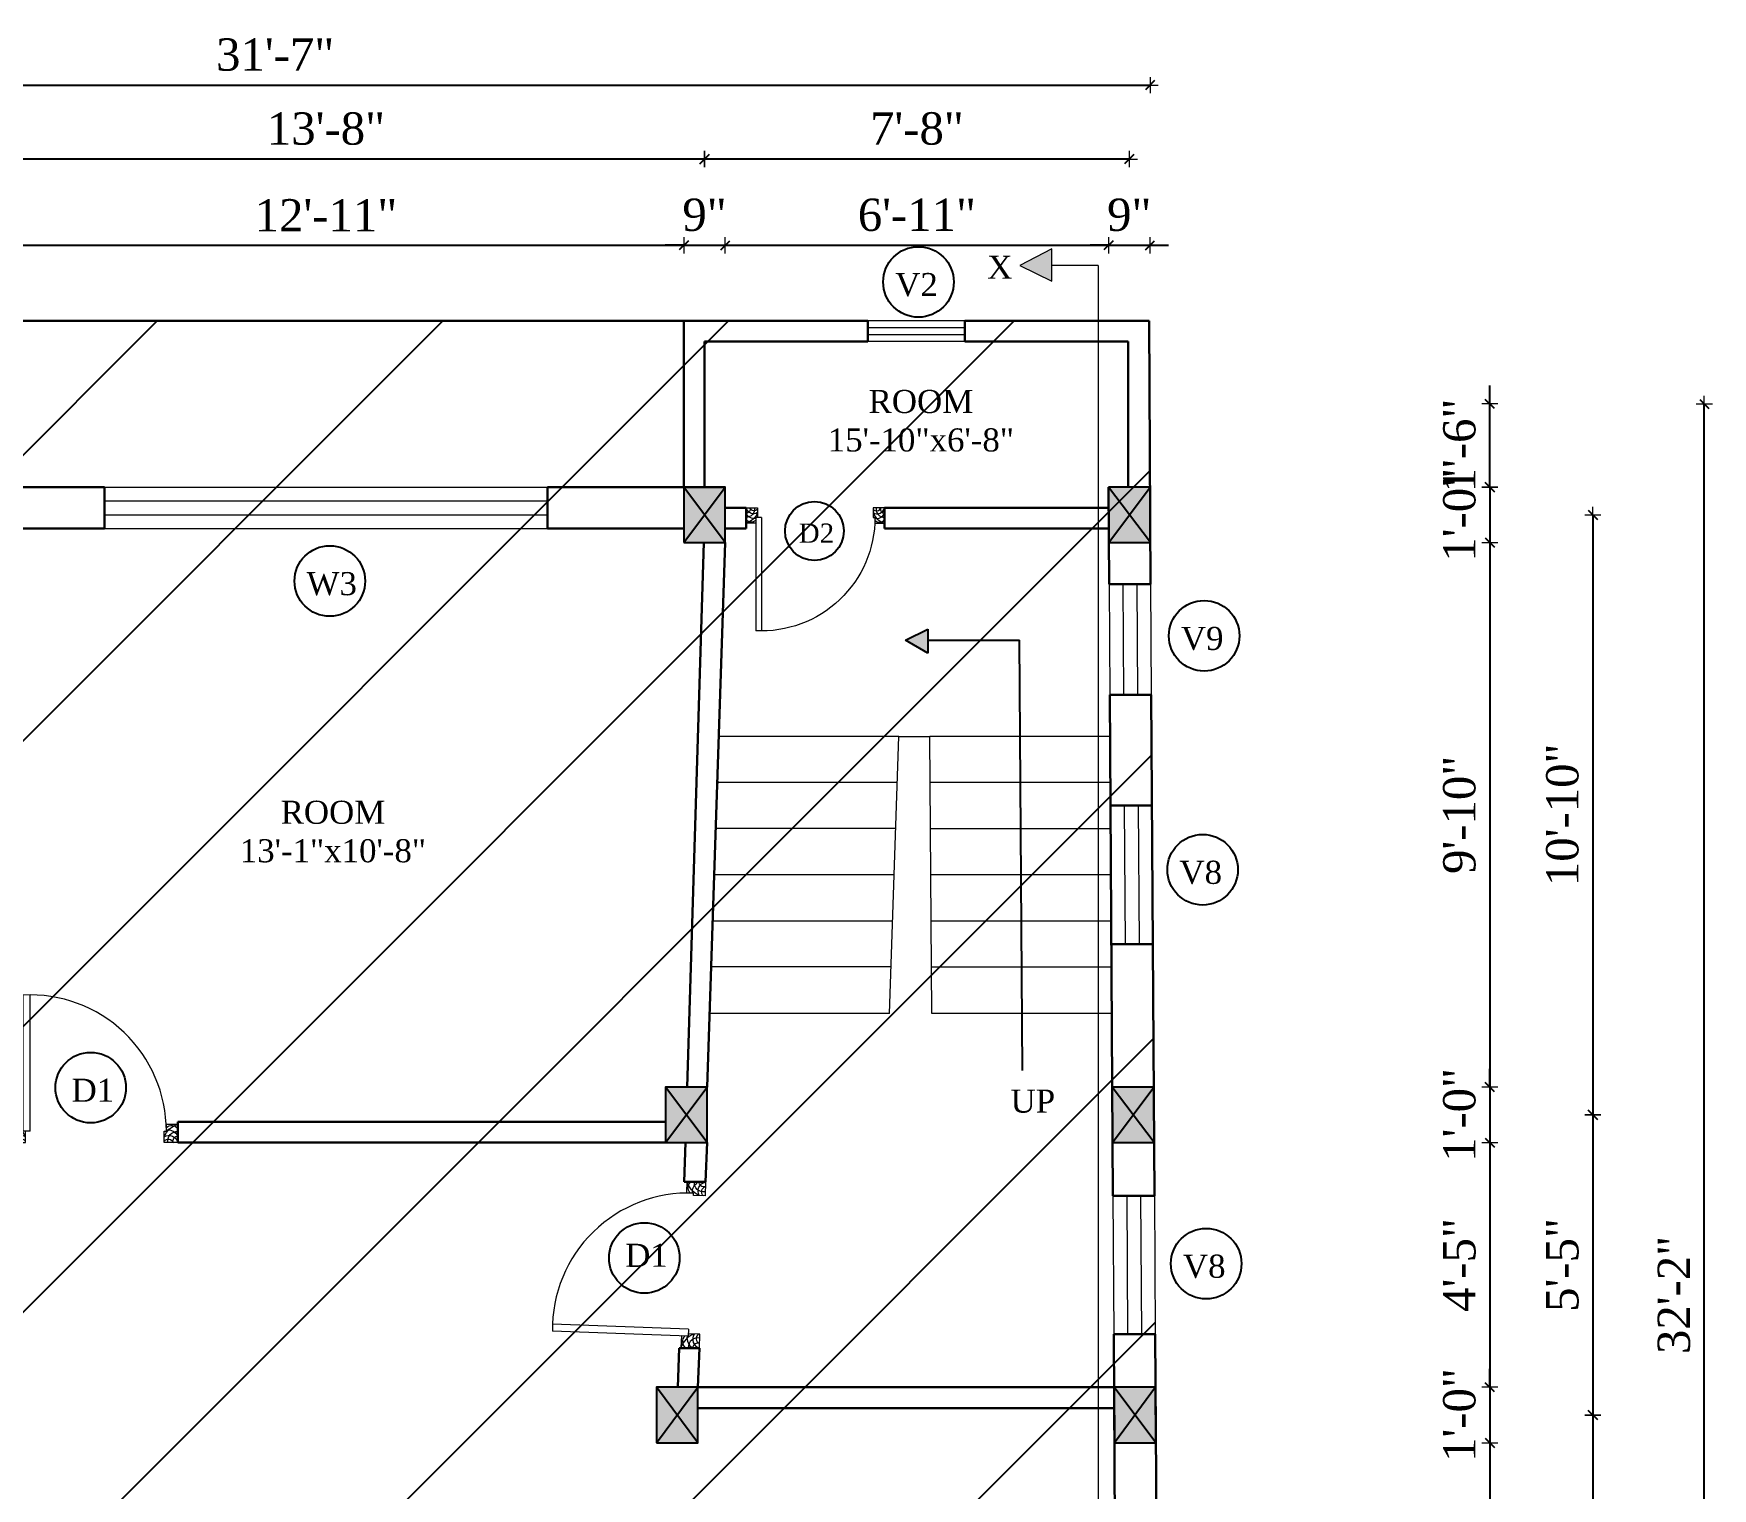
# Model space of a CAD drawing. Header units: inches. Extents: x 4069 to 291496, y -47643 to 12535.
# Drawn here: x 111641.9 to 112005.5, y -26898.3 to -26583.2 of the extents above; entities that cross this region are included whole.
import ezdxf

# ---------------------------------------------------------------- set-up
doc = ezdxf.new("R2010")
doc.units = ezdxf.units.IN
doc.header["$LTSCALE"] = 5
doc.header["$MEASUREMENT"] = 0
for name, color, linetype, lineweight in [('A-WALL', 7, 'Continuous', 9), ('Dimension', 7, 'Continuous', 18), ('DOOR', 62, 'Continuous', 0), ('Dw', 2, 'Continuous', 18), ('tefriş', 30, 'Continuous', 9)]:
    doc.layers.add(name, color=color, linetype=linetype, lineweight=lineweight)
doc.layers.add('dim line', color=7, linetype='Continuous', lineweight=15, true_color=0xfab2b2)
doc.layers.add('TEXT', color=6, linetype='Continuous')
doc.layers.add('WALL', color=7, linetype='Continuous')
doc.styles.add('ordinary', font='times.ttf')
doc.dimstyles.new('Copy of 96', dxfattribs={"dimtxt": 7, "dimasz": 4, "dimexe": 0.5, "dimexo": 0.5, "dimgap": 3, "dimtad": 1, "dimdec": 1, "dimzin": 11, "dimdsep": 46, "dimlunit": 4, "dimtxsty": 'ordinary', "dimblk": 'OBLIQUE', "dimcen": 0.09, "dimse1": 1, "dimse2": 1, "dimclrt": 6, "dimazin": 0, "dimtfac": 1, "dimtdec": 1, "dimtix": 1, "dimtmove": 2, "dimatfit": 3, "dimldrblk": 'leader', "dimfxl": 0.5, "dimfxlon": 1, "dimtolj": 1, "dimtzin": 0, "dimarcsym": 0})

# ---------------------------------------------------------------- blocks, each defined once
blk = doc.blocks.new('C1a')
at = {"color": 1, "ltscale": 5}
for p, q in [((18657.75, 4625.76), (18648.75, 4625.76)), ((18648.75, 4625.76), (18648.82, 4613.76)), ((18657.82, 4613.76), (18657.75, 4625.76)), ((18648.82, 4613.76), (18657.82, 4613.76))]:
    blk.add_line(p, q, dxfattribs=at)
blk = doc.blocks.new('A$C27B36B59')
at = {"layer": 'DOOR'}
for p, q in [((0, 4), (0, 0)), ((2.5, 4), (0, 4)), ((2.5, 2.5), (2.5, 4)), ((0, 0), (3, 0)), ((3, 2.5), (2.5, 2.5)), ((3, 0), (3, 2.5))]:
    blk.add_line(p, q, dxfattribs=at)
for centre, radius, start, end in [((-1.4, -0.54), 4.75, 22.1411, 72.838), ((1.34, 2.09), 1.64, 45.138, 144.8948), ((2.21, 0.3), 2.49, 83.3149, 152.658), ((0.13, 0.37), 2.05, 349.4875, 93.6805), ((1.96, -0.47), 2.01, 58.7447, 166.495), ((-0.06, 0.32), 1.13, 343.542, 86.947), ((2.08, -0.4), 1.17, 38.2816, 160.1519)]:
    blk.add_arc(centre, radius, start, end, dxfattribs=at)
blk = doc.blocks.new('D2')
at = {"layer": 'DOOR'}
for p, q in [((74473.95, 24047.59), (74473.95, 24018.09)), ((74473.95, 24047.59), (74475.45, 24047.59)), ((74475.45, 24047.59), (74475.45, 24018.13))]:
    blk.add_line(p, q, dxfattribs=at)
blk.add_arc((74473.95, 24047.59), 29.5, 180, 272.9146, dxfattribs=at)
at = {"layer": 'DOOR', "xscale": -1, "rotation": 180}
blk.add_blockref('A$C27B36B59', (74441.95, 24050.09), dxfattribs=at)
at = {"layer": 'DOOR', "rotation": 180}
blk.add_blockref('A$C27B36B59', (74477.95, 24050.09), dxfattribs=at)
blk = doc.blocks.new('x-x')
at = {"ltscale": 5}
for points in [[(11364.03, -701.52), (11364.03, -694.51), (11357.15, -698.09)], [(11364.03, -1135.52), (11364.03, -1128.51), (11357.15, -1132.09)]]:
    blk.add_hatch(color=256, dxfattribs=at).paths.add_polyline_path(points)
for p, q in [((11364.03, -694.51), (11357.15, -698.09)), ((11364.03, -701.52), (11364.03, -694.51)), ((11357.15, -698.09), (11364.03, -701.52)), ((11374.13, -698.09), (11364.03, -698.09)), ((11374.13, -698.09), (11374.13, -1132.09)), ((11364.03, -1128.51), (11357.15, -1132.09)), ((11364.03, -1135.52), (11364.03, -1128.51)), ((11357.15, -1132.09), (11364.03, -1135.52)), ((11374.13, -1132.09), (11364.03, -1132.09))]:
    blk.add_line(p, q, dxfattribs=at)
at = {"layer": 'A-WALL', "color": 1, "ltscale": 5}
blk.add_line((11374.13, -1120.09), (11374.13, -1132.09), dxfattribs=at)
at = {"layer": 'TEXT', "style": 'ordinary'}
for p in [(11350.08, -700.97), (11350.08, -1134.1)]:
    blk.add_text('X', height=5, dxfattribs=at).set_placement(p)
blk = doc.blocks.new('oblique')
at = {"color": 0, "lineweight": -2}
blk.add_line((0.25, 0.25), (-0.25, -0.25), dxfattribs=at)
at = {"layer": 'dim line', "lineweight": 9}
for p, q in [((-0.4375, 0), (0.4375, 0)), ((0, 0.4375), (0, -0.4375))]:
    blk.add_line(p, q, dxfattribs=at)
blk = doc.blocks.new('*D3075')
at = {"layer": 'A-WALL', "color": 0, "lineweight": -2, "ltscale": 50, "transparency": 16777216}
blk.add_line((111627.72, -26629.02), (111782.72, -26629.02), dxfattribs=at)
at = {"layer": 'Defpoints', "color": 0, "ltscale": 50, "transparency": 16777216}
for p in [(111782.72, -26629.02), (111627.72, -26681.39), (111782.72, -26681.39)]:
    blk.add_point(p, dxfattribs=at)
at = {"layer": 'A-WALL', "color": 0, "lineweight": -2, "ltscale": 50, "transparency": 16777216, "xscale": 4, "yscale": 4, "zscale": 4, "rotation": 180}
blk.add_blockref('oblique', (111627.72, -26629.02), dxfattribs=at)
at = {"layer": 'A-WALL', "color": 0, "lineweight": -2, "ltscale": 50, "transparency": 16777216, "xscale": 4, "yscale": 4, "zscale": 4}
blk.add_blockref('oblique', (111782.72, -26629.02), dxfattribs=at)
at = {"layer": 'A-WALL', "color": 6, "ltscale": 50, "transparency": 16777216, "insert": (111705.22, -26622.52), "char_height": 7, "attachment_point": 5, "style": 'ordinary'}
blk.add_mtext('\\A1;12\'-11"', dxfattribs=at)
blk = doc.blocks.new('_OBLIQUE')
at = {"color": 0, "linetype": 'ByBlock'}
blk.add_line((-0.5, -0.5), (0.5, 0.5), dxfattribs=at)
blk = doc.blocks.new('leader')
at = {"layer": 'Dimension'}
for p, q in [((0, -4.328), (0, 4.328)), ((-4.424, 0), (4.424, 0))]:
    blk.add_line(p, q, dxfattribs=at)
blk = doc.blocks.new('*D3076')
at = {"layer": 'A-WALL', "color": 0, "lineweight": -2, "ltscale": 50, "transparency": 16777216}
for p, q in [((111782.72, -26629.02), (111778.72, -26629.02)), ((111782.72, -26629.02), (111791.72, -26629.02)), ((111791.72, -26629.02), (111795.72, -26629.02))]:
    blk.add_line(p, q, dxfattribs=at)
at = {"layer": 'Defpoints', "color": 0, "ltscale": 50, "transparency": 16777216}
for p in [(111791.72, -26629.02), (111782.72, -26681.39), (111791.72, -26681.39)]:
    blk.add_point(p, dxfattribs=at)
at = {"layer": 'A-WALL', "color": 0, "lineweight": -2, "ltscale": 50, "transparency": 16777216, "xscale": 4, "yscale": 4, "zscale": 4}
blk.add_blockref('oblique', (111782.72, -26629.02), dxfattribs=at)
at = {"layer": 'A-WALL', "color": 0, "lineweight": -2, "ltscale": 50, "transparency": 16777216, "xscale": 4, "yscale": 4, "zscale": 4, "rotation": 180}
blk.add_blockref('oblique', (111791.72, -26629.02), dxfattribs=at)
at = {"layer": 'A-WALL', "color": 6, "ltscale": 50, "transparency": 16777216, "insert": (111787.22, -26622.45), "char_height": 7, "attachment_point": 5, "style": 'ordinary'}
blk.add_mtext('\\A1;9"', dxfattribs=at)
blk = doc.blocks.new('*D3077')
at = {"layer": 'A-WALL', "color": 0, "lineweight": -2, "ltscale": 50, "transparency": 16777216}
blk.add_line((111791.72, -26629.02), (111874.72, -26629.02), dxfattribs=at)
at = {"layer": 'Defpoints', "color": 0, "ltscale": 50, "transparency": 16777216}
for p in [(111874.72, -26629.02), (111791.72, -26681.39), (111874.72, -26681.39)]:
    blk.add_point(p, dxfattribs=at)
at = {"layer": 'A-WALL', "color": 0, "lineweight": -2, "ltscale": 50, "transparency": 16777216, "xscale": 4, "yscale": 4, "zscale": 4, "rotation": 180}
blk.add_blockref('oblique', (111791.72, -26629.02), dxfattribs=at)
at = {"layer": 'A-WALL', "color": 0, "lineweight": -2, "ltscale": 50, "transparency": 16777216, "xscale": 4, "yscale": 4, "zscale": 4}
blk.add_blockref('oblique', (111874.72, -26629.02), dxfattribs=at)
at = {"layer": 'A-WALL', "color": 6, "ltscale": 50, "transparency": 16777216, "insert": (111833.22, -26622.46), "char_height": 7, "attachment_point": 5, "style": 'ordinary'}
blk.add_mtext('\\A1;6\'-11"', dxfattribs=at)
blk = doc.blocks.new('*D3078')
at = {"layer": 'A-WALL', "color": 0, "lineweight": -2, "ltscale": 50, "transparency": 16777216}
for p, q in [((111874.72, -26629.02), (111870.72, -26629.02)), ((111874.72, -26629.02), (111883.72, -26629.02)), ((111883.72, -26629.02), (111887.72, -26629.02))]:
    blk.add_line(p, q, dxfattribs=at)
at = {"layer": 'Defpoints', "color": 0, "ltscale": 50, "transparency": 16777216}
for p in [(111883.72, -26629.02), (111874.72, -26681.39), (111883.72, -26681.39)]:
    blk.add_point(p, dxfattribs=at)
at = {"layer": 'A-WALL', "color": 0, "lineweight": -2, "ltscale": 50, "transparency": 16777216, "xscale": 4, "yscale": 4, "zscale": 4}
blk.add_blockref('oblique', (111874.72, -26629.02), dxfattribs=at)
at = {"layer": 'A-WALL', "color": 0, "lineweight": -2, "ltscale": 50, "transparency": 16777216, "xscale": 4, "yscale": 4, "zscale": 4, "rotation": 180}
blk.add_blockref('oblique', (111883.72, -26629.02), dxfattribs=at)
at = {"layer": 'A-WALL', "color": 6, "ltscale": 50, "transparency": 16777216, "insert": (111879.22, -26622.45), "char_height": 7, "attachment_point": 5, "style": 'ordinary'}
blk.add_mtext('\\A1;9"', dxfattribs=at)
blk = doc.blocks.new('*D3079')
at = {"layer": 'A-WALL', "color": 0, "lineweight": -2, "ltscale": 50, "transparency": 16777216}
blk.add_line((111879.22, -26610.34), (111787.22, -26610.34), dxfattribs=at)
at = {"layer": 'Defpoints', "color": 0, "ltscale": 50, "transparency": 16777216}
for p in [(111787.22, -26610.34), (111787.22, -26681.39), (111879.22, -26681.39)]:
    blk.add_point(p, dxfattribs=at)
at = {"layer": 'A-WALL', "color": 0, "lineweight": -2, "ltscale": 50, "transparency": 16777216, "xscale": 4, "yscale": 4, "zscale": 4, "rotation": 180}
blk.add_blockref('oblique', (111787.22, -26610.34), dxfattribs=at)
at = {"layer": 'A-WALL', "color": 0, "lineweight": -2, "ltscale": 50, "transparency": 16777216, "xscale": 4, "yscale": 4, "zscale": 4}
blk.add_blockref('oblique', (111879.22, -26610.34), dxfattribs=at)
at = {"layer": 'A-WALL', "color": 6, "ltscale": 50, "transparency": 16777216, "insert": (111833.22, -26603.77), "char_height": 7, "attachment_point": 5, "style": 'ordinary'}
blk.add_mtext('\\A1;7\'-8"', dxfattribs=at)
blk = doc.blocks.new('*D3080')
at = {"layer": 'A-WALL', "color": 0, "lineweight": -2, "ltscale": 50, "transparency": 16777216}
blk.add_line((111787.22, -26610.34), (111623.22, -26610.34), dxfattribs=at)
at = {"layer": 'Defpoints', "color": 0, "ltscale": 50, "transparency": 16777216}
for p in [(111623.22, -26610.34), (111623.22, -26681.39), (111787.22, -26681.39)]:
    blk.add_point(p, dxfattribs=at)
at = {"layer": 'A-WALL', "color": 0, "lineweight": -2, "ltscale": 50, "transparency": 16777216, "xscale": 4, "yscale": 4, "zscale": 4, "rotation": 180}
blk.add_blockref('oblique', (111623.22, -26610.34), dxfattribs=at)
at = {"layer": 'A-WALL', "color": 0, "lineweight": -2, "ltscale": 50, "transparency": 16777216, "xscale": 4, "yscale": 4, "zscale": 4}
blk.add_blockref('oblique', (111787.22, -26610.34), dxfattribs=at)
at = {"layer": 'A-WALL', "color": 6, "ltscale": 50, "transparency": 16777216, "insert": (111705.22, -26603.78), "char_height": 7, "attachment_point": 5, "style": 'ordinary'}
blk.add_mtext('\\A1;13\'-8"', dxfattribs=at)
blk = doc.blocks.new('*D3082')
at = {"layer": 'A-WALL', "color": 0, "lineweight": -2, "ltscale": 50, "transparency": 16777216}
blk.add_line((111504.72, -26594.33), (111883.72, -26594.33), dxfattribs=at)
at = {"layer": 'Defpoints', "color": 0, "ltscale": 50, "transparency": 16777216}
for p in [(111883.72, -26594.33), (111504.72, -26681.39), (111883.72, -26681.39)]:
    blk.add_point(p, dxfattribs=at)
at = {"layer": 'A-WALL', "color": 0, "lineweight": -2, "ltscale": 50, "transparency": 16777216, "xscale": 4, "yscale": 4, "zscale": 4, "rotation": 180}
blk.add_blockref('oblique', (111504.72, -26594.33), dxfattribs=at)
at = {"layer": 'A-WALL', "color": 0, "lineweight": -2, "ltscale": 50, "transparency": 16777216, "xscale": 4, "yscale": 4, "zscale": 4}
blk.add_blockref('oblique', (111883.72, -26594.33), dxfattribs=at)
at = {"layer": 'A-WALL', "color": 6, "ltscale": 50, "transparency": 16777216, "insert": (111694.22, -26587.75), "char_height": 7, "attachment_point": 5, "style": 'ordinary'}
blk.add_mtext('\\A1;31\'-7"', dxfattribs=at)
blk = doc.blocks.new('*D3092')
at = {"layer": 'A-WALL', "color": 0, "lineweight": -2, "ltscale": 50, "transparency": 16777216}
for p, q in [((111957.32, -26681.39), (111957.32, -26677.39)), ((111957.32, -26681.39), (111957.32, -26693.39)), ((111957.32, -26693.39), (111957.32, -26697.39))]:
    blk.add_line(p, q, dxfattribs=at)
at = {"layer": 'Defpoints', "color": 0, "ltscale": 50, "transparency": 16777216}
for p in [(111883.72, -26681.39), (111883.79, -26693.39), (111957.32, -26693.39)]:
    blk.add_point(p, dxfattribs=at)
at = {"layer": 'A-WALL', "color": 0, "lineweight": -2, "ltscale": 50, "transparency": 16777216, "xscale": 4, "yscale": 4, "zscale": 4}
for p, rotation in [((111957.32, -26681.39), 270), ((111957.32, -26693.39), 90)]:
    blk.add_blockref('oblique', p, dxfattribs=dict(at, rotation=rotation))
at = {"layer": 'A-WALL', "color": 6, "ltscale": 50, "transparency": 16777216, "insert": (111950.76, -26687.39), "char_height": 7, "attachment_point": 5, "rotation": 90, "style": 'ordinary'}
blk.add_mtext('\\A1;1\'-0"', dxfattribs=at)
blk = doc.blocks.new('*D3093')
at = {"layer": 'A-WALL', "color": 0, "lineweight": -2, "ltscale": 50, "transparency": 16777216}
blk.add_line((111957.32, -26693.39), (111957.32, -26811.39), dxfattribs=at)
at = {"layer": 'Defpoints', "color": 0, "ltscale": 50, "transparency": 16777216}
for p in [(111883.79, -26693.39), (111884.52, -26811.39), (111957.32, -26811.39)]:
    blk.add_point(p, dxfattribs=at)
at = {"layer": 'A-WALL', "color": 0, "lineweight": -2, "ltscale": 50, "transparency": 16777216, "xscale": 4, "yscale": 4, "zscale": 4}
for p, rotation in [((111957.32, -26693.39), 90), ((111957.32, -26811.39), 270)]:
    blk.add_blockref('oblique', p, dxfattribs=dict(at, rotation=rotation))
at = {"layer": 'A-WALL', "color": 6, "ltscale": 50, "transparency": 16777216, "insert": (111950.75, -26752.39), "char_height": 7, "attachment_point": 5, "rotation": 90, "style": 'ordinary'}
blk.add_mtext('\\A1;9\'-10"', dxfattribs=at)
blk = doc.blocks.new('*D3094')
at = {"layer": 'A-WALL', "color": 0, "lineweight": -2, "ltscale": 50, "transparency": 16777216}
for p, q in [((111957.32, -26811.39), (111957.32, -26807.39)), ((111957.32, -26811.39), (111957.32, -26823.39)), ((111957.32, -26823.39), (111957.32, -26827.39))]:
    blk.add_line(p, q, dxfattribs=at)
at = {"layer": 'Defpoints', "color": 0, "ltscale": 50, "transparency": 16777216}
for p in [(111884.52, -26811.39), (111884.59, -26823.39), (111957.32, -26823.39)]:
    blk.add_point(p, dxfattribs=at)
at = {"layer": 'A-WALL', "color": 0, "lineweight": -2, "ltscale": 50, "transparency": 16777216, "xscale": 4, "yscale": 4, "zscale": 4}
for p, rotation in [((111957.32, -26811.39), 270), ((111957.32, -26823.39), 90)]:
    blk.add_blockref('oblique', p, dxfattribs=dict(at, rotation=rotation))
at = {"layer": 'A-WALL', "color": 6, "ltscale": 50, "transparency": 16777216, "insert": (111950.76, -26817.39), "char_height": 7, "attachment_point": 5, "rotation": 90, "style": 'ordinary'}
blk.add_mtext('\\A1;1\'-0"', dxfattribs=at)
blk = doc.blocks.new('*D3095')
at = {"layer": 'A-WALL', "color": 0, "lineweight": -2, "ltscale": 50, "transparency": 16777216}
blk.add_line((111957.32, -26823.39), (111957.32, -26876.39), dxfattribs=at)
at = {"layer": 'Defpoints', "color": 0, "ltscale": 50, "transparency": 16777216}
for p in [(111884.59, -26823.39), (111884.92, -26876.39), (111957.32, -26876.39)]:
    blk.add_point(p, dxfattribs=at)
at = {"layer": 'A-WALL', "color": 0, "lineweight": -2, "ltscale": 50, "transparency": 16777216, "xscale": 4, "yscale": 4, "zscale": 4}
for p, rotation in [((111957.32, -26823.39), 90), ((111957.32, -26876.39), 270)]:
    blk.add_blockref('oblique', p, dxfattribs=dict(at, rotation=rotation))
at = {"layer": 'A-WALL', "color": 6, "ltscale": 50, "transparency": 16777216, "insert": (111950.76, -26849.89), "char_height": 7, "attachment_point": 5, "rotation": 90, "style": 'ordinary'}
blk.add_mtext('\\A1;4\'-5"', dxfattribs=at)
blk = doc.blocks.new('*D3096')
at = {"layer": 'A-WALL', "color": 0, "lineweight": -2, "ltscale": 50, "transparency": 16777216}
for p, q in [((111957.32, -26876.39), (111957.32, -26872.39)), ((111957.32, -26876.39), (111957.32, -26888.39)), ((111957.32, -26888.39), (111957.32, -26892.39))]:
    blk.add_line(p, q, dxfattribs=at)
at = {"layer": 'Defpoints', "color": 0, "ltscale": 50, "transparency": 16777216}
for p in [(111884.92, -26876.39), (111884.99, -26888.39), (111957.32, -26888.39)]:
    blk.add_point(p, dxfattribs=at)
at = {"layer": 'A-WALL', "color": 0, "lineweight": -2, "ltscale": 50, "transparency": 16777216, "xscale": 4, "yscale": 4, "zscale": 4}
for p, rotation in [((111957.32, -26876.39), 270), ((111957.32, -26888.39), 90)]:
    blk.add_blockref('oblique', p, dxfattribs=dict(at, rotation=rotation))
at = {"layer": 'A-WALL', "color": 6, "ltscale": 50, "transparency": 16777216, "insert": (111950.76, -26882.39), "char_height": 7, "attachment_point": 5, "rotation": 90, "style": 'ordinary'}
blk.add_mtext('\\A1;1\'-0"', dxfattribs=at)
blk = doc.blocks.new('*D3097')
at = {"layer": 'A-WALL', "color": 0, "lineweight": -2, "ltscale": 50, "transparency": 16777216}
blk.add_line((111957.32, -26888.39), (111957.32, -27007.39), dxfattribs=at)
at = {"layer": 'Defpoints', "color": 0, "ltscale": 50, "transparency": 16777216}
for p in [(111884.99, -26888.39), (111885.73, -27007.39), (111957.32, -27007.39)]:
    blk.add_point(p, dxfattribs=at)
at = {"layer": 'A-WALL', "color": 0, "lineweight": -2, "ltscale": 50, "transparency": 16777216, "xscale": 4, "yscale": 4, "zscale": 4}
for p, rotation in [((111957.32, -26888.39), 90), ((111957.32, -27007.39), 270)]:
    blk.add_blockref('oblique', p, dxfattribs=dict(at, rotation=rotation))
at = {"layer": 'A-WALL', "color": 6, "ltscale": 50, "transparency": 16777216, "insert": (111950.75, -26947.89), "char_height": 7, "attachment_point": 5, "rotation": 90, "style": 'ordinary'}
blk.add_mtext('\\A1;9\'-11"', dxfattribs=at)
blk = doc.blocks.new('*D3099')
at = {"layer": 'A-WALL', "color": 0, "lineweight": -2, "ltscale": 50, "transparency": 16777216}
blk.add_line((111979.63, -26687.39), (111979.63, -26817.39), dxfattribs=at)
at = {"layer": 'Defpoints', "color": 0, "ltscale": 50, "transparency": 16777216}
for p in [(111883.76, -26687.39), (111884.56, -26817.39), (111979.63, -26817.39)]:
    blk.add_point(p, dxfattribs=at)
at = {"layer": 'A-WALL', "color": 0, "lineweight": -2, "ltscale": 50, "transparency": 16777216, "xscale": 4, "yscale": 4, "zscale": 4}
for p, rotation in [((111979.63, -26687.39), 90), ((111979.63, -26817.39), 270)]:
    blk.add_blockref('oblique', p, dxfattribs=dict(at, rotation=rotation))
at = {"layer": 'A-WALL', "color": 6, "ltscale": 50, "transparency": 16777216, "insert": (111973.07, -26752.39), "char_height": 7, "attachment_point": 5, "rotation": 90, "style": 'ordinary'}
blk.add_mtext('\\A1;10\'-10"', dxfattribs=at)
blk = doc.blocks.new('*D3100')
at = {"layer": 'A-WALL', "color": 0, "lineweight": -2, "ltscale": 50, "transparency": 16777216}
blk.add_line((111979.63, -26817.39), (111979.63, -26882.39), dxfattribs=at)
at = {"layer": 'Defpoints', "color": 0, "ltscale": 50, "transparency": 16777216}
for p in [(111884.56, -26817.39), (111884.96, -26882.39), (111979.63, -26882.39)]:
    blk.add_point(p, dxfattribs=at)
at = {"layer": 'A-WALL', "color": 0, "lineweight": -2, "ltscale": 50, "transparency": 16777216, "xscale": 4, "yscale": 4, "zscale": 4}
for p, rotation in [((111979.63, -26817.39), 90), ((111979.63, -26882.39), 270)]:
    blk.add_blockref('oblique', p, dxfattribs=dict(at, rotation=rotation))
at = {"layer": 'A-WALL', "color": 6, "ltscale": 50, "transparency": 16777216, "insert": (111973.07, -26849.89), "char_height": 7, "attachment_point": 5, "rotation": 90, "style": 'ordinary'}
blk.add_mtext('\\A1;5\'-5"', dxfattribs=at)
blk = doc.blocks.new('*D3101')
at = {"layer": 'A-WALL', "color": 0, "lineweight": -2, "ltscale": 50, "transparency": 16777216}
blk.add_line((111979.63, -26882.39), (111979.63, -27013.39), dxfattribs=at)
at = {"layer": 'Defpoints', "color": 0, "ltscale": 50, "transparency": 16777216}
for p in [(111884.96, -26882.39), (111885.76, -27013.39), (111979.63, -27013.39)]:
    blk.add_point(p, dxfattribs=at)
at = {"layer": 'A-WALL', "color": 0, "lineweight": -2, "ltscale": 50, "transparency": 16777216, "xscale": 4, "yscale": 4, "zscale": 4}
for p, rotation in [((111979.63, -26882.39), 90), ((111979.63, -27013.39), 270)]:
    blk.add_blockref('oblique', p, dxfattribs=dict(at, rotation=rotation))
at = {"layer": 'A-WALL', "color": 6, "ltscale": 50, "transparency": 16777216, "insert": (111973.07, -26947.89), "char_height": 7, "attachment_point": 5, "rotation": 90, "style": 'ordinary'}
blk.add_mtext('\\A1;10\'-11"', dxfattribs=at)
blk = doc.blocks.new('*D3102')
at = {"layer": 'A-WALL', "color": 0, "lineweight": -2, "ltscale": 50, "transparency": 16777216}
blk.add_line((112003.78, -27049.39), (112003.78, -26663.39), dxfattribs=at)
at = {"layer": 'Defpoints', "color": 0, "ltscale": 50, "transparency": 16777216}
for p in [(111883.61, -26663.39), (112003.78, -26663.39), (111885.98, -27049.39)]:
    blk.add_point(p, dxfattribs=at)
at = {"layer": 'A-WALL', "color": 0, "lineweight": -2, "ltscale": 50, "transparency": 16777216, "xscale": 4, "yscale": 4, "zscale": 4}
for p, rotation in [((112003.78, -26663.39), 90), ((112003.78, -27049.39), 270)]:
    blk.add_blockref('oblique', p, dxfattribs=dict(at, rotation=rotation))
at = {"layer": 'A-WALL', "color": 6, "ltscale": 50, "transparency": 16777216, "insert": (111997.22, -26856.39), "char_height": 7, "attachment_point": 5, "rotation": 90, "style": 'ordinary'}
blk.add_mtext('\\A1;32\'-2"', dxfattribs=at)
blk = doc.blocks.new('*D3104')
at = {"layer": 'A-WALL', "color": 0, "lineweight": -2, "ltscale": 50, "transparency": 16777216}
for p, q in [((111957.32, -26663.39), (111957.32, -26659.39)), ((111957.32, -26681.39), (111957.32, -26663.39)), ((111957.32, -26681.39), (111957.32, -26685.39))]:
    blk.add_line(p, q, dxfattribs=at)
at = {"layer": 'Defpoints', "color": 0, "ltscale": 50, "transparency": 16777216}
for p in [(111883.72, -26663.39), (111957.32, -26663.39), (111883.72, -26681.39)]:
    blk.add_point(p, dxfattribs=at)
at = {"layer": 'A-WALL', "color": 0, "lineweight": -2, "ltscale": 50, "transparency": 16777216, "xscale": 4, "yscale": 4, "zscale": 4}
for p, rotation in [((111957.32, -26663.39), 270), ((111957.32, -26681.39), 90)]:
    blk.add_blockref('oblique', p, dxfattribs=dict(at, rotation=rotation))
at = {"layer": 'A-WALL', "color": 6, "ltscale": 50, "transparency": 16777216, "insert": (111950.76, -26672.39), "char_height": 7, "attachment_point": 5, "rotation": 90, "style": 'ordinary'}
blk.add_mtext('\\A1;1\'-6"', dxfattribs=at)

msp = doc.modelspace()

# ---------------------------------------------------------------- hatches: boundary and pattern name
at = {"layer": 'WALL', "linetype": 'ByBlock', "ltscale": 5, "true_color": 0xf8991e}
h = msp.add_hatch(dxfattribs=at)
h.set_pattern_fill('ANSI31', color=30, scale=350)
h.set_pattern_definition([(45, (104858.308, -23741.887), (-30.93592, 30.93592), [])])
h.paths.add_polyline_path([(111292.35851, -27055.39117), (111525.16223, -26645.39117), (111883.61022, -26645.39117), (111885.20936, -26923.39117), (111933.79982, -26923.39117), (111933.79982, -27013.39117), (111885.79982, -27013.39117), (111886.02123, -27055.39117)])
h = msp.add_hatch(color=30, dxfattribs=at)
h.dxf.hatch_style = 1
h.paths.add_polyline_path([(111787.22084, -26687.39117), (111782.72084, -26693.39117), (111791.72084, -26693.39117)])
h.paths.add_polyline_path([(111791.72084, -26693.39117), (111791.72084, -26681.39117), (111787.22084, -26687.39117)])
h.paths.add_polyline_path([(111787.22084, -26687.39117), (111791.72084, -26681.39117), (111782.72084, -26681.39117)])
h.paths.add_polyline_path([(111782.72084, -26681.39117), (111782.72084, -26693.39117), (111787.22084, -26687.39117)])
h = msp.add_hatch(color=30, dxfattribs=at)
h.dxf.hatch_style = 1
h.paths.add_polyline_path([(111883.79473, -26693.39117), (111879.25775, -26687.39117), (111874.79456, -26693.39117)])
h.paths.add_polyline_path([(111883.79473, -26693.39117), (111883.72093, -26681.39117), (111879.25775, -26687.39117)])
h.paths.add_polyline_path([(111883.72093, -26681.39117), (111874.72076, -26681.39117), (111879.25775, -26687.39117)])
h.paths.add_polyline_path([(111879.25775, -26687.39117), (111874.72076, -26681.39117), (111874.79456, -26693.39117)])
at = {"layer": 'WALL', "linetype": 'ByBlock', "ltscale": 5}
msp.add_hatch(color=2, dxfattribs=at).paths.add_polyline_path([(111830.75361, -26714.5562), (111835.61475, -26712.15362), (111835.61475, -26717.40186)])
at = {"layer": 'WALL', "linetype": 'ByBlock', "ltscale": 5, "true_color": 0xf8991e}
h = msp.add_hatch(color=30, dxfattribs=at)
h.dxf.hatch_style = 1
h.paths.add_polyline_path([(111783.26457, -26817.39117), (111778.76457, -26823.39117), (111787.76457, -26823.39117)])
h.paths.add_polyline_path([(111787.76457, -26823.39117), (111787.76457, -26811.39117), (111783.26457, -26817.39117)])
h.paths.add_polyline_path([(111783.26457, -26817.39117), (111787.76457, -26811.39117), (111778.76457, -26811.39117)])
h.paths.add_polyline_path([(111778.76457, -26811.39117), (111778.76457, -26823.39117), (111783.26457, -26817.39117)])
h = msp.add_hatch(color=30, dxfattribs=at)
h.dxf.hatch_style = 1
h.paths.add_polyline_path([(111884.59431, -26823.39117), (111880.05732, -26817.39117), (111875.59414, -26823.39117)])
h.paths.add_polyline_path([(111884.59431, -26823.39117), (111884.5205, -26811.39117), (111880.05732, -26817.39117)])
h.paths.add_polyline_path([(111884.5205, -26811.39117), (111875.52033, -26811.39117), (111880.05732, -26817.39117)])
h.paths.add_polyline_path([(111880.05732, -26817.39117), (111875.52033, -26811.39117), (111875.59414, -26823.39117)])
h = msp.add_hatch(color=30, dxfattribs=at)
h.dxf.hatch_style = 1
h.paths.add_polyline_path([(111781.28643, -26882.39117), (111776.78643, -26888.39117), (111785.78643, -26888.39117)])
h.paths.add_polyline_path([(111785.78643, -26888.39117), (111785.78643, -26876.39117), (111781.28643, -26882.39117)])
h.paths.add_polyline_path([(111781.28643, -26882.39117), (111785.78643, -26876.39117), (111776.78643, -26876.39117)])
h.paths.add_polyline_path([(111776.78643, -26876.39117), (111776.78643, -26888.39117), (111781.28643, -26882.39117)])
h = msp.add_hatch(color=30, dxfattribs=at)
h.dxf.hatch_style = 1
h.paths.add_polyline_path([(111884.99409, -26888.39117), (111880.4571, -26882.39117), (111875.99392, -26888.39117)])
h.paths.add_polyline_path([(111884.99409, -26888.39117), (111884.92029, -26876.39117), (111880.4571, -26882.39117)])
h.paths.add_polyline_path([(111884.92029, -26876.39117), (111875.92012, -26876.39117), (111880.4571, -26882.39117)])
h.paths.add_polyline_path([(111880.4571, -26882.39117), (111875.92012, -26876.39117), (111875.99392, -26888.39117)])

# ---------------------------------------------------------------- linework, layer by layer
at = {"color": 1, "ltscale": 5}
for p, q in [((111782.72084, -26693.39117), (111791.72084, -26681.39117)), ((111791.72084, -26693.39117), (111782.72084, -26681.39117)), ((111883.79473, -26693.39117), (111874.72076, -26681.39117)), ((111874.79456, -26693.39117), (111883.72093, -26681.39117)), ((111790.31268, -26745.3911), (111789.97778, -26745.37987)), ((111778.76457, -26823.39117), (111787.76457, -26811.39117)), ((111787.76457, -26823.39117), (111778.76457, -26811.39117)), ((111884.59431, -26823.39117), (111875.52033, -26811.39117)), ((111875.59414, -26823.39117), (111884.5205, -26811.39117)), ((111776.78643, -26888.39117), (111785.78643, -26876.39117)), ((111785.78643, -26888.39117), (111776.78643, -26876.39117)), ((111884.99409, -26888.39117), (111875.92012, -26876.39117)), ((111884.92029, -26876.39117), (111875.99392, -26888.39117))]:
    msp.add_line(p, q, dxfattribs=at)
at = {"layer": 'A-WALL', "lineweight": 30}
for p, q in [((111822.61018, -26645.39117), (111525.16223, -26645.39117)), ((111782.72084, -26681.39117), (111782.72084, -26645.39117)), ((111822.61018, -26649.89117), (111822.61018, -26645.39117)), ((111883.49951, -26645.39117), (111843.61018, -26645.39117)), ((111843.61018, -26649.89117), (111843.61018, -26645.39117)), ((111883.85009, -26702.39117), (111883.49951, -26645.39117)), ((111822.61018, -26649.89117), (111787.22084, -26649.89117)), ((111787.22084, -26681.39117), (111787.22084, -26649.89117)), ((111878.99951, -26649.89117), (111843.61018, -26649.89117)), ((111878.99951, -26649.89117), (111878.99951, -26681.39117)), ((111657.22084, -26681.39117), (111600.34055, -26681.39117)), ((111657.22084, -26690.39117), (111657.22084, -26681.39117)), ((111791.72084, -26681.39117), (111753.22084, -26681.39117)), ((111753.22084, -26690.39117), (111753.22084, -26681.39117)), ((111874.84992, -26702.39117), (111874.72076, -26681.39117)), ((111796.22084, -26685.89117), (111791.72084, -26685.89117)), ((111796.22084, -26685.89117), (111796.22084, -26690.39117)), ((111874.77611, -26685.89117), (111826.21964, -26685.89117)), ((111826.21964, -26685.89117), (111826.21964, -26690.39117)), ((111657.22084, -26690.39117), (111627.72084, -26690.39117)), ((111782.72084, -26690.39117), (111753.22084, -26690.39117)), ((111796.22084, -26690.39117), (111791.72084, -26690.39117)), ((111874.77611, -26690.39117), (111826.21964, -26690.39117)), ((111787.03825, -26693.39117), (111783.44717, -26811.39117)), ((111791.72084, -26693.39117), (111787.76457, -26811.39117)), ((111874.84992, -26702.39117), (111883.85009, -26702.39117)), ((111875.66487, -26834.89117), (111874.99753, -26726.39026)), ((111874.99753, -26726.39026), (111883.9977, -26726.39026)), ((111884.66504, -26834.89117), (111883.9977, -26726.39026)), ((111875.14515, -26750.39117), (111884.14532, -26750.39117)), ((111875.32966, -26780.39004), (111884.32983, -26780.39004)), ((111673.15107, -26818.89117), (111778.76457, -26818.89117)), ((111673.15107, -26823.39117), (111673.15107, -26818.89117)), ((111673.15107, -26823.39117), (111778.76457, -26823.39117)), ((111783.08197, -26823.39117), (111782.82329, -26831.89117)), ((111787.76457, -26823.39117), (111787.44732, -26831.89117)), ((111782.82329, -26831.89117), (111787.44732, -26831.89117)), ((111875.66487, -26834.89117), (111884.66504, -26834.89117)), ((111876.79964, -27019.39117), (111875.84938, -26864.89117)), ((111875.84938, -26864.89117), (111884.84955, -26864.89117)), ((111886.02123, -27055.39117), (111884.84955, -26864.89117)), ((111781.72771, -26867.89117), (111781.46903, -26876.39117)), ((111781.72771, -26867.89117), (111786.10368, -26867.89117)), ((111786.10368, -26867.89117), (111785.78643, -26876.39117)), ((111785.78643, -26876.39117), (111875.92012, -26876.39117)), ((111785.78643, -26880.89117), (111875.92012, -26880.89117))]:
    msp.add_line(p, q, dxfattribs=at)
at = {"layer": 'Dw', "color": 3}
for p, q in [((111843.61018, -26645.39117), (111822.61018, -26645.39117)), ((111843.61018, -26646.89117), (111822.61018, -26646.89117)), ((111843.61018, -26648.39117), (111822.61018, -26648.39117)), ((111843.61018, -26649.89117), (111822.61018, -26649.89117)), ((111657.22084, -26681.39117), (111753.22084, -26681.39117)), ((111657.22084, -26684.39117), (111753.22084, -26684.39117)), ((111657.22084, -26687.39117), (111753.22084, -26687.39117)), ((111657.22084, -26690.39117), (111753.22084, -26690.39117)), ((111874.85009, -26702.41885), (111874.9977, -26726.41794)), ((111877.85003, -26702.4004), (111877.99764, -26726.39949)), ((111880.84998, -26702.38195), (111880.99758, -26726.38104)), ((111883.84992, -26702.36349), (111883.99753, -26726.36259)), ((111875.14515, -26750.39117), (111875.32966, -26780.39004)), ((111878.14526, -26750.4004), (111878.32977, -26780.39926)), ((111881.1452, -26750.38195), (111881.32971, -26780.38081)), ((111884.14515, -26750.36349), (111884.32966, -26780.36236)), ((111875.66504, -26834.91885), (111875.84955, -26864.91885)), ((111878.66498, -26834.9004), (111878.8495, -26864.9004)), ((111881.66492, -26834.88195), (111881.84944, -26864.88195)), ((111884.66487, -26834.86349), (111884.84938, -26864.86349))]:
    msp.add_line(p, q, dxfattribs=at)
at = {"layer": 'tefriş', "ltscale": 5}
for p, q in [((111829.31268, -26735.3911), (111790.31268, -26735.3911)), ((111827.30102, -26795.3911), (111829.31268, -26735.3911)), ((111829.31268, -26735.3911), (111836.05289, -26735.3911)), ((111875.05289, -26735.3911), (111836.05289, -26735.3911)), ((111836.42193, -26795.39185), (111836.05289, -26735.3911)), ((111828.97778, -26745.37987), (111789.97778, -26745.37987)), ((111875.11441, -26745.39374), (111836.11441, -26745.39374)), ((111828.64288, -26755.36864), (111789.64288, -26755.36864)), ((111875.17591, -26755.39336), (111836.17591, -26755.39336)), ((111828.30798, -26765.35741), (111789.30798, -26765.35741)), ((111875.2374, -26765.3911), (111836.2374, -26765.3911)), ((111827.97157, -26775.3911), (111788.97157, -26775.3911)), ((111875.29892, -26775.39261), (111836.29892, -26775.39261)), ((111827.63818, -26785.33495), (111788.63818, -26785.33495)), ((111875.36042, -26785.39223), (111836.36042, -26785.39223)), ((111827.30102, -26795.3911), (111788.30102, -26795.3911)), ((111875.42193, -26795.39185), (111836.42193, -26795.39185))]:
    msp.add_line(p, q, dxfattribs=at)
at = {"layer": 'TEXT'}
for centre, radius in [((111833.55606, -26636.96532), 7.64038), ((111811.02547, -26690.9022), 6.36673), ((111706.05392, -26701.73995), 7.64038), ((111895.43469, -26713.60687), 7.64038), ((111895.1108, -26764.27618), 7.64038), ((111654.26653, -26811.47156), 7.64038), ((111774.18407, -26848.36478), 7.64038), ((111895.87877, -26849.6024), 7.64038)]:
    msp.add_circle(centre, radius, dxfattribs=at)
at = {"layer": 'WALL', "color": 2, "linetype": 'ByBlock', "ltscale": 5}
for p, q in [((111830.75361, -26714.5562), (111835.61475, -26712.15362)), ((111835.61475, -26712.15362), (111835.61475, -26717.40186)), ((111835.61475, -26717.40186), (111830.75361, -26714.5562)), ((111835.61475, -26714.5562), (111855.42474, -26714.5562)), ((111856.11721, -26807.73888), (111855.42474, -26714.5562))]:
    msp.add_line(p, q, dxfattribs=at)
for points in [[(111782.72084, -26693.39117), (111791.72084, -26693.39117), (111791.72084, -26681.39117), (111782.72084, -26681.39117)], [(111874.72076, -26681.39117), (111874.79456, -26693.39117), (111883.79473, -26693.39117), (111883.72093, -26681.39117)], [(111778.76457, -26823.39117), (111787.76457, -26823.39117), (111787.76457, -26811.39117), (111778.76457, -26811.39117)], [(111875.52033, -26811.39117), (111875.59414, -26823.39117), (111884.59431, -26823.39117), (111884.5205, -26811.39117)], [(111776.78643, -26888.39117), (111785.78643, -26888.39117), (111785.78643, -26876.39117), (111776.78643, -26876.39117)], [(111875.92012, -26876.39117), (111875.99392, -26888.39117), (111884.99409, -26888.39117), (111884.92029, -26876.39117)]]:
    msp.add_lwpolyline(points, close=True, dxfattribs=at)

# ---------------------------------------------------------------- block references
at = {"layer": 'A-WALL', "color": 1}
msp.add_blockref('x-x', (100498.38319, -25935.30021), dxfattribs=at)
at = {"layer": 'WALL', "color": 2, "linetype": 'ByBlock', "ltscale": 5}
for p in [(93225.97552, -31307.15035), (93226.77509, -31437.15035), (93227.17488, -31502.15035)]:
    msp.add_blockref('C1a', p, dxfattribs=at)
at = {"layer": 'WALL', "color": 2, "linetype": 'ByBlock', "xscale": -0.8332999999984168, "yscale": 0.8333000000002357, "zscale": 0.8333}
msp.add_blockref('D2', (173858.6976, -46726.82943), dxfattribs=at)
at = {"layer": 'WALL', "color": 2, "linetype": 'ByBlock'}
for p, rotation in [((186115.1023, -2773.30326), 180), ((90530.60248, 48455.25011), 267.8625062016939)]:
    msp.add_blockref('D2', p, dxfattribs=dict(at, rotation=rotation))

# ---------------------------------------------------------------- texts
at = {"layer": 'TEXT', "style": 'ordinary'}
for s, height, rotation, p in [('V2', 5, 0.0003881, (111828.52307, -26640.02944)), ('D2', 4.1665, 359.9996119, (111807.6106, -26693.45548)), ('W3', 5, 0.0003881, (111701.02093, -26704.80406)), ('V9', 5, 0.0003881, (111890.40169, -26716.67098)), ('V8', 5, 0.0003881, (111890.0778, -26767.3403)), ('D1', 5, 0.0003881, (111650.11652, -26814.53568)), ('UP', 5, 359.9996119, (111853.50901, -26816.89377)), ('D1', 5, 359.9996119, (111770.03402, -26850.28985)), ('V8', 5, 0.0003881, (111890.84578, -26852.66652))]:
    msp.add_text(s, height=height, rotation=rotation, dxfattribs=at).set_placement(p)
at = {"layer": 'TEXT', "char_height": 5, "attachment_point": 8, "rotation": 359.9996119, "style": 'ordinary'}
for s, insert in [('ROOM\\P15\'-10"x6\'-8"', (111834.08728, -26673.75623)), ('ROOM\\P13\'-1"x10\'-8"', (111706.7318, -26762.73879))]:
    msp.add_mtext_dynamic_manual_height_columns(s, width=101.5687276, gutter_width=1720.71691, heights=[0], dxfattribs=dict(at, insert=insert))

# ---------------------------------------------------------------- dimensions: what is measured, and where the dimension line sits
at = {"layer": 'A-WALL', "ltscale": 50}
for base, p1, p2, picture, middle in [((111883.72093, -26594.32534), (111504.72093, -26681.39117), (111883.72093, -26681.39117), '*D3082', (111694.22093, -26587.75469)), ((111623.22084, -26610.3424), (111787.22084, -26681.39117), (111623.22084, -26681.39117), '*D3080', (111705.22084, -26603.78184))]:
    dim = msp.add_linear_dim(base=base, p1=p1, p2=p2, dimstyle='Copy of 96', override={"dimdec": 0, "dimblk": 'oblique', "dimtdec": 0, "dimarcsym": 1}, dxfattribs=at)
    dim.commit()
    dim.dimension.update_dxf_attribs({"geometry": picture, "text_midpoint": middle})
dim = msp.add_aligned_dim(p1=(111879.22084, -26681.39117), p2=(111787.22084, -26681.39117), distance=-71.04877, dimstyle='Copy of 96', override={"dimdec": 0, "dimblk": 'oblique', "dimtdec": 0, "dimarcsym": 1}, dxfattribs=at)
dim.commit()
dim.dimension.update_dxf_attribs({"geometry": '*D3079', "text_midpoint": (111833.22084, -26603.77174)})
for base, p1, p2, angle, picture, middle in [((111782.72084, -26629.01873), (111627.72084, -26681.39117), (111782.72084, -26681.39117), 180, '*D3075', (111705.22084, -26622.51873)), ((111791.72084, -26629.01873), (111782.72084, -26681.39117), (111791.72084, -26681.39117), 180, '*D3076', (111787.22084, -26622.44807)), ((111874.72076, -26629.01873), (111791.72084, -26681.39117), (111874.72076, -26681.39117), 180, '*D3077', (111833.2208, -26622.45817)), ((111883.72093, -26629.01873), (111874.72076, -26681.39117), (111883.72093, -26681.39117), 180, '*D3078', (111879.22084, -26622.44807)), ((112003.78492, -26663.39117), (111885.98433, -27049.39117), (111883.61022, -26663.39117), 90, '*D3102', (111997.22436, -26856.39117)), ((111957.32477, -26663.39117), (111883.72093, -26681.39117), (111883.72093, -26663.39117), 90, '*D3104', (111950.76421, -26672.39117)), ((111957.32477, -26693.39117), (111883.72093, -26681.39117), (111883.79473, -26693.39117), 90, '*D3092', (111950.76421, -26687.39117)), ((111979.62957, -26817.39117), (111883.75783, -26687.39117), (111884.5574, -26817.39117), 90, '*D3099', (111973.06901, -26752.39117)), ((111957.32477, -26811.39117), (111883.79473, -26693.39117), (111884.5205, -26811.39117), 90, '*D3093', (111950.75412, -26752.39117)), ((111957.32477, -26823.39117), (111884.5205, -26811.39117), (111884.59431, -26823.39117), 90, '*D3094', (111950.76421, -26817.39117)), ((111979.62957, -26882.39117), (111884.5574, -26817.39117), (111884.95719, -26882.39117), 90, '*D3100', (111973.06901, -26849.89117)), ((111957.32477, -26876.39117), (111884.59431, -26823.39117), (111884.92029, -26876.39117), 90, '*D3095', (111950.76421, -26849.89117)), ((111957.32477, -26888.39117), (111884.92029, -26876.39117), (111884.99409, -26888.39117), 90, '*D3096', (111950.76421, -26882.39117)), ((111979.62957, -27013.39117), (111884.95719, -26882.39117), (111885.76291, -27013.39117), 90, '*D3101', (111973.06901, -26947.89117)), ((111957.32477, -27007.39117), (111884.99409, -26888.39117), (111885.72601, -27007.39117), 90, '*D3097', (111950.75412, -26947.89117))]:
    dim = msp.add_linear_dim(base=base, p1=p1, p2=p2, angle=angle, dimstyle='Copy of 96', override={"dimdec": 0, "dimblk": 'oblique', "dimtdec": 0, "dimarcsym": 1}, dxfattribs=at)
    dim.commit()
    dim.dimension.update_dxf_attribs({"geometry": picture, "text_midpoint": middle})

doc.saveas('drawing.dxf')
